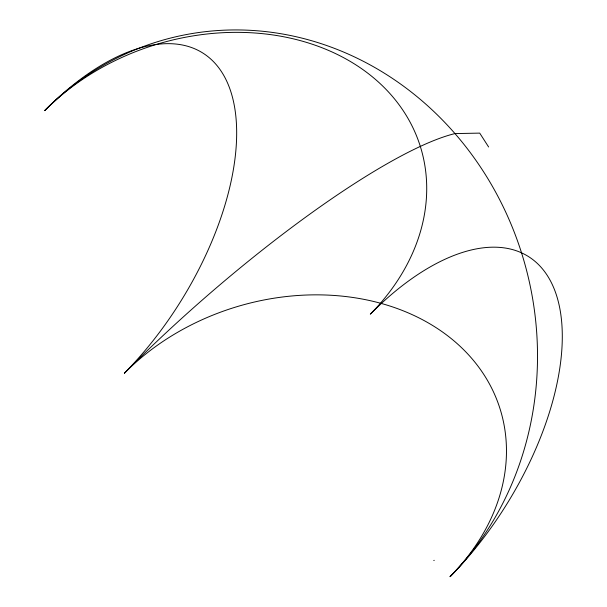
<?xml version="1.0" encoding="UTF-8"?>
<svg xmlns="http://www.w3.org/2000/svg" width="607" height="607" viewBox="0 0 607 607"><rect width="100%" height="100%" fill="white"/><g stroke="black" fill="none" stroke-linecap="round" stroke-linejoin="round"><path stroke-width="0.91" d="M433.77 560.489L434.255 560.322M488.627 146.985L479.712 133.115L454.969 133.586A315.094 288.621 76.5 0 0 44.698 110.633A222.807 175.575 -16.9 0 1 354.291 63.864A222.807 175.575 -16.9 0 1 370.323 314.153A222.807 113.046 -58 0 1 556.983 296.869A222.807 113.046 -58 0 1 450.075 576.65A222.807 175.575 -16.9 0 0 434.043 326.361A222.807 175.575 -16.9 0 0 124.45 373.13A222.807 113.046 -58 0 0 231.358 93.349A222.807 113.046 -58 0 0 44.698 110.633M450.075 576.65A315.094 288.621 76.5 0 0 454.969 133.586A315.094 62.529 -41 0 0 124.45 373.13"/></g></svg>
